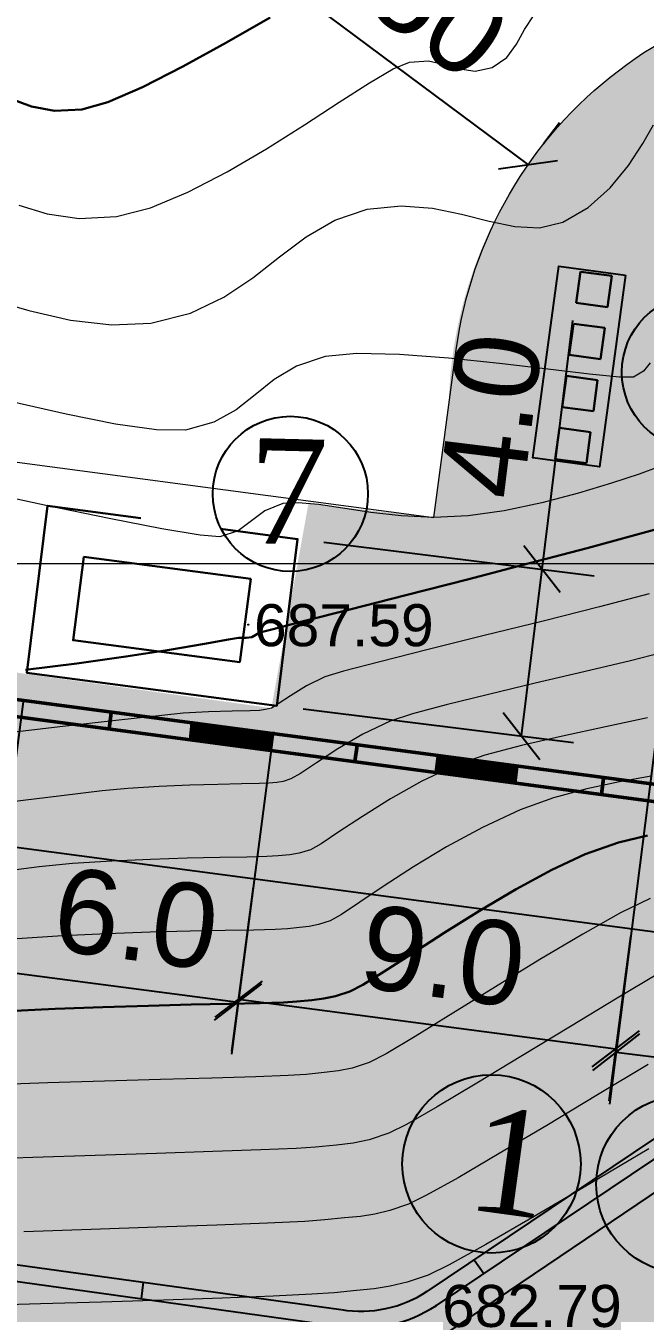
# Model space of a CAD drawing. Header units: feet. Extents: x 3381 to 683784, y 675186 to 4376258.
# Drawn here: x 683329.98 to 683344.71, y 4375770.49 to 4375801.12 of the extents above; entities that cross this region are included whole.
import ezdxf

# ---------------------------------------------------------------- set-up
doc = ezdxf.new("R2010")
doc.units = ezdxf.units.FT
doc.header["$MEASUREMENT"] = 0
doc.header["$PDMODE"] = 34
doc.header["$PDSIZE"] = 0.01
doc.linetypes.add('DUZ', pattern=[0])
doc.layers.get('0').update_dxf_attribs({"linetype": 'CONTINUOUS'})
doc.layers.get('Defpoints').update_dxf_attribs({"linetype": 'CONTINUOUS'})
for name, color, linetype in [('0_Point_Height', 2, 'CONTINUOUS'), ('0_Point_Point', 7, 'CONTINUOUS'), ('Layer8', 7, 'CONTINUOUS')]:
    doc.layers.add(name, color=color, linetype=linetype)
for name, color, linetype, lineweight in [('ANA HORIZONTAL', 24, 'CONTINUOUS', 30), ('HORIZANTAL', 24, 'CONTINUOUS', 13), ('km setka', 170, 'CONTINUOUS', 15), ('yol 6m', 250, 'CONTINUOUS', 30)]:
    doc.layers.add(name, color=color, linetype=linetype, lineweight=lineweight)
doc.styles.get("Standard").update_dxf_attribs({"font": 'arial.ttf', "height": 2})
doc.styles.add('style5', font='ariall.ttf', dxfattribs={"height": 400})
doc.linetypes.add('FENCELINE2', pattern='A,6.35,-2.54,[132,ltypeshp.shx,S=2.54,R=0,X=-2.54,Y=0],-2.54,25.4', length=36.83)
doc.dimstyles.new('ISO-25', dxfattribs={"dimtxt": 2, "dimasz": 1, "dimexe": 1.25, "dimexo": 0.625, "dimtad": 1, "dimtxsty": 'Standard', "dimblk": 'OBLIQUE', "dimcen": 2.5, "dimadec": 0, "dimazin": 0, "dimtfac": 1, "dimtmove": 0, "dimatfit": 3, "dimldrblk": 'OBLIQUE', "dimfxl": 1, "dimarcsym": 0})

# ---------------------------------------------------------------- blocks, each defined once
blk = doc.blocks.new('_Oblique')
at = {"color": 0, "linetype": 'ByBlock', "lineweight": -2}
blk.add_line((-0.5, -0.5), (0.5, 0.5), dxfattribs=at)
blk = doc.blocks.new('*D132')
at = {"color": 0, "lineweight": -2, "transparency": 16777216}
for p, q in [((683258.507, 4375785.671), (683256.996, 4375780.707)), ((683257.36, 4375781.903), (683349.36, 4375753.903)), ((683350.507, 4375757.671), (683348.996, 4375752.707))]:
    blk.add_line(p, q, dxfattribs=at)
at = {"layer": 'Defpoints', "color": 0, "lineweight": 30, "transparency": 16777216}
for p in [(683258.689, 4375786.269), (683350.689, 4375758.269), (683349.36, 4375753.903)]:
    blk.add_point(p, dxfattribs=at)
at = {"color": 0, "lineweight": -2, "transparency": 16777216}
for p, rotation in [((683257.36, 4375781.903), 163.072486935853), ((683349.36, 4375753.903), 343.072486935853)]:
    blk.add_blockref('_Oblique', p, dxfattribs=dict(at, rotation=rotation))
at = {"color": 0, "lineweight": 18, "transparency": 16777216, "insert": (683303.892, 4375769.65), "char_height": 2, "attachment_point": 5, "rotation": 343.0725}
blk.add_mtext('96,17', dxfattribs=at)
blk = doc.blocks.new('*D106')
at = {"color": 0, "lineweight": -2, "transparency": 16777216}
for p, q in [((683346.628, 4375797.31), (683343.864, 4375775.461)), ((683349.604, 4375796.934), (683346.84, 4375775.085)), ((683344.02, 4375776.701), (683346.997, 4375776.325))]:
    blk.add_line(p, q, dxfattribs=at)
at = {"layer": 'Defpoints', "color": 0, "lineweight": 30, "transparency": 16777216}
for p in [(683346.706, 4375797.931, -413.7), (683349.683, 4375797.554, -413.7), (683346.997, 4375776.325)]:
    blk.add_point(p, dxfattribs=at)
at = {"color": 0, "lineweight": -2, "transparency": 16777216}
for p, rotation in [((683344.02, 4375776.701), 172.7894420105146), ((683346.997, 4375776.325), 352.7894420105146)]:
    blk.add_blockref('_Oblique', p, dxfattribs=dict(at, rotation=rotation))
at = {"color": 0, "lineweight": 18, "transparency": 16777216, "insert": (683346.097, 4375778.099), "char_height": 2, "attachment_point": 5, "rotation": 352.7894}
blk.add_mtext('3', dxfattribs=at)
blk = doc.blocks.new('*D118')
at = {"color": 0, "lineweight": -2, "transparency": 16777216}
for p, q in [((683329.924, 4375785.101), (683328.92, 4375777.431)), ((683335.873, 4375784.322), (683334.87, 4375776.653)), ((683329.082, 4375778.671), (683335.032, 4375777.892))]:
    blk.add_line(p, q, dxfattribs=at)
at = {"layer": 'Defpoints', "color": 0, "lineweight": 30, "transparency": 16777216}
for p in [(683330.005, 4375785.721, 688), (683335.954, 4375784.942, 688), (683335.032, 4375777.892)]:
    blk.add_point(p, dxfattribs=at)
at = {"color": 0, "lineweight": -2, "transparency": 16777216}
for p, rotation in [((683329.082, 4375778.671), 172.5443603573609), ((683335.032, 4375777.892), 352.5443603573609)]:
    blk.add_blockref('_Oblique', p, dxfattribs=dict(at, rotation=rotation))
at = {"color": 0, "lineweight": 18, "transparency": 16777216, "insert": (683332.604, 4375779.87), "char_height": 2, "attachment_point": 5, "rotation": 352.5444}
blk.add_mtext('{\\fArial|b0|i0|c238|p34;6.0}', dxfattribs=at)
blk = doc.blocks.new('*D119')
at = {"color": 0, "lineweight": -2, "transparency": 16777216}
for p, q in [((683335.39, 4375780.631), (683334.875, 4375776.721)), ((683344.365, 4375779.45), (683343.85, 4375775.54)), ((683335.038, 4375777.961), (683344.014, 4375776.779))]:
    blk.add_line(p, q, dxfattribs=at)
at = {"layer": 'Defpoints', "color": 0, "lineweight": 30, "transparency": 16777216}
for p in [(683335.471, 4375781.251), (683344.447, 4375780.07), (683344.014, 4375776.779)]:
    blk.add_point(p, dxfattribs=at)
at = {"color": 0, "lineweight": -2, "transparency": 16777216}
for p, rotation in [((683335.038, 4375777.961), 172.5021527093516), ((683344.014, 4375776.779), 352.5021527093517)]:
    blk.add_blockref('_Oblique', p, dxfattribs=dict(at, rotation=rotation))
at = {"color": 0, "lineweight": 18, "transparency": 16777216, "insert": (683339.904, 4375778.981), "char_height": 2, "attachment_point": 5, "rotation": 352.5022}
blk.add_mtext('{\\fArial|b0|i0|c238|p34;9.0}', dxfattribs=at)
blk = doc.blocks.new('*D129')
at = {"color": 0, "lineweight": -2, "transparency": 16777216}
for p, q in [((683342.259, 4375788.19), (683342.99, 4375794.109)), ((683337.065, 4375788.831), (683343.5, 4375788.036)), ((683341.769, 4375784.224), (683342.259, 4375788.19)), ((683336.575, 4375784.865), (683343.01, 4375784.07))]:
    blk.add_line(p, q, dxfattribs=at)
at = {"layer": 'Defpoints', "color": 0, "lineweight": 30, "transparency": 16777216}
for p in [(683336.444, 4375788.908, 688), (683342.259, 4375788.19), (683335.954, 4375784.942, 688)]:
    blk.add_point(p, dxfattribs=at)
at = {"color": 0, "lineweight": -2, "transparency": 16777216}
for p, rotation in [((683342.259, 4375788.19), 82.95726381748912), ((683341.769, 4375784.224), 262.9572638174891)]:
    blk.add_blockref('_Oblique', p, dxfattribs=dict(at, rotation=rotation))
at = {"color": 0, "lineweight": 18, "transparency": 16777216, "insert": (683341.052, 4375791.848), "char_height": 2, "attachment_point": 5, "rotation": 82.9573}
blk.add_mtext('{\\fArial|b0|i0|c238|p34;4.0}', dxfattribs=at)
blk = doc.blocks.new('*D91')
at = {"color": 0, "lineweight": -2, "transparency": 16777216}
for p, q in [((683262.134, 4375792.979), (683261.652, 4375789.332)), ((683261.816, 4375790.571), (683359.436, 4375777.647)), ((683359.755, 4375780.055), (683359.272, 4375776.408))]:
    blk.add_line(p, q, dxfattribs=at)
at = {"layer": 'Defpoints', "color": 0, "lineweight": 30, "transparency": 16777216}
for p in [(683262.216, 4375793.599), (683359.837, 4375780.675), (683359.436, 4375777.647)]:
    blk.add_point(p, dxfattribs=at)
at = {"color": 0, "lineweight": -2, "transparency": 16777216}
for p, rotation in [((683261.816, 4375790.571), 172.4585361197717), ((683359.436, 4375777.647), 352.4585361197717)]:
    blk.add_blockref('_Oblique', p, dxfattribs=dict(at, rotation=rotation))
at = {"color": 0, "lineweight": 18, "transparency": 16777216, "insert": (683310.842, 4375785.741), "char_height": 2, "attachment_point": 5, "rotation": 352.4585}
blk.add_mtext('{\\fArial|b0|i0|c238|p34;98.50}', dxfattribs=at)
blk = doc.blocks.new('*D92')
at = {"color": 0, "lineweight": -2, "transparency": 16777216}
blk.add_line((683294.97, 4375858.782), (683290.096, 4375863.141), dxfattribs=at)
for start, end in [(242.879, 352.9349), (228.1908, 242.879)]:
    blk.add_arc((683297.578, 4375861.697), 3.912, start, end, dxfattribs=at)
at = {"layer": 'Defpoints', "color": 0, "lineweight": 30, "transparency": 16777216}
for p in [(683297.578, 4375861.697), (683297.578, 4375861.697), (683300.403, 4375858.993), (683336.092, 4375856.924), (683262.889, 4375793.97)]:
    blk.add_point(p, dxfattribs=at)
at = {"color": 0, "lineweight": -2, "transparency": 16777216}
for p, rotation in [((683301.459, 4375861.216), 82.93491798850536), ((683295.794, 4375858.216), 152.879007797463)]:
    blk.add_blockref('_Oblique', p, dxfattribs=dict(at, rotation=rotation))
at = {"color": 0, "lineweight": 18, "transparency": 16777216, "insert": (683293.63, 4375862.189), "char_height": 2, "attachment_point": 5, "rotation": 318.1908}
blk.add_mtext('110°', dxfattribs=at)
blk = doc.blocks.new('*D93')
at = {"color": 0, "lineweight": -2, "transparency": 16777216}
blk.add_line((683265.352, 4375798.78), (683266.127, 4375800.293), dxfattribs=at)
blk.add_arc((683262.889, 4375793.97), 5.853, 352.4341, 62.879, dxfattribs=at)
at = {"layer": 'Defpoints', "color": 0, "lineweight": 30, "transparency": 16777216}
for p in [(683265.067, 4375798.224), (683264.205, 4375796.541), (683268.518, 4375795.575), (683262.889, 4375793.97), (683359.543, 4375781.132)]:
    blk.add_point(p, dxfattribs=at)
at = {"color": 0, "lineweight": -2, "transparency": 16777216}
for p, rotation in [((683265.557, 4375799.18), 152.8790078025054), ((683268.691, 4375793.2), 262.434139283829)]:
    blk.add_blockref('_Oblique', p, dxfattribs=dict(at, rotation=rotation))
at = {"color": 0, "lineweight": 18, "transparency": 16777216, "insert": (683269.531, 4375797.451), "char_height": 2, "attachment_point": 5, "rotation": 297.6566}
blk.add_mtext('70°', dxfattribs=at)
blk = doc.blocks.new('*D94')
at = {"color": 0, "lineweight": -2, "transparency": 16777216}
blk.add_arc((683359.508, 4375781.137), 7.21, 68.4429, 172.4341, dxfattribs=at)
at = {"layer": 'Defpoints', "color": 0, "lineweight": 30, "transparency": 16777216}
for p in [(683382.429, 4375839.155), (683262.889, 4375793.97), (683354.17, 4375785.983), (683359.543, 4375781.132), (683350.571, 4375758.514)]:
    blk.add_point(p, dxfattribs=at)
at = {"color": 0, "lineweight": -2, "transparency": 16777216}
for p, rotation in [((683362.157, 4375787.843), 338.4429207148453), ((683352.361, 4375782.086), 262.4341392844076)]:
    blk.add_blockref('_Oblique', p, dxfattribs=dict(at, rotation=rotation))
at = {"color": 0, "lineweight": 18, "transparency": 16777216, "insert": (683355.022, 4375788.773), "char_height": 2, "attachment_point": 5, "rotation": 30.4385}
blk.add_mtext('104°', dxfattribs=at)
blk = doc.blocks.new('*D82')
at = {"color": 0, "lineweight": -2, "transparency": 16777216}
for p, q in [((683333.006, 4375805.238), (683333.38, 4375805.739)), ((683332.633, 4375804.737), (683341.924, 4375797.815)), ((683342.297, 4375798.316), (683342.671, 4375798.817))]:
    blk.add_line(p, q, dxfattribs=at)
at = {"layer": 'Defpoints', "color": 0, "lineweight": 30, "transparency": 16777216}
for p in [(683332.633, 4375804.737), (683341.924, 4375797.815), (683341.924, 4375797.814)]:
    blk.add_point(p, dxfattribs=at)
at = {"color": 0, "lineweight": -2, "transparency": 16777216}
for p, rotation in [((683332.633, 4375804.737), 143.3126971823029), ((683341.924, 4375797.815), 323.3126971823029)]:
    blk.add_blockref('_Oblique', p, dxfattribs=dict(at, rotation=rotation))
at = {"color": 0, "lineweight": 20, "transparency": 16777216, "insert": (683338.262, 4375802.596), "char_height": 2, "attachment_point": 5, "rotation": 323.3127}
blk.add_mtext('{\\fArial|b0|i0|c238|p34;11.50}', dxfattribs=at)

msp = doc.modelspace()

# ---------------------------------------------------------------- hatches: boundary and pattern name
at = {"lineweight": 25}
h = msp.add_hatch(dxfattribs=at)
h.set_pattern_fill('GRASS', color=3)
h.set_pattern_definition([(90, (2464.0595, 925.1667), (-0.707106781, 0.707106781), [0.1875, -1.226713563]), (45, (2464.0595, 925.1667), (-0.70710678119, 0.70710678119), [0.1875, -0.8125]), (135, (2464.0595, 925.1667), (-0.70710678119, -0.70710678119), [0.1875, -0.8125])])
edge = h.paths.add_edge_path(flags=16)
edge.add_arc((683277.03, 4375801.661), 3.56, 0, 360)
edge = h.paths.add_edge_path()
edge.add_line((683279.822, 4375803.87), (683284.359, 4375803.262))
edge.add_line((683284.359, 4375803.262), (683284.746, 4375806.151))
edge.add_line((683284.746, 4375806.151), (683277.42, 4375807.14))
edge.add_line((683277.42, 4375807.14), (683279.561, 4375822.997))
edge.add_line((683279.561, 4375822.997), (683287.934, 4375821.866))
edge.add_line((683287.934, 4375821.866), (683288.661, 4375827.249))
edge.add_line((683288.661, 4375827.249), (683284.009, 4375827.92))
edge.add_line((683284.009, 4375827.92), (683284.823, 4375833.562))
edge.add_line((683284.823, 4375833.562), (683292.945, 4375832.408))
edge.add_line((683292.945, 4375832.408), (683296.691, 4375859.524))
edge.add_line((683296.691, 4375859.524), (683296.784, 4375860.213))
edge.add_line((683296.784, 4375860.213), (683296.514, 4375859.72))
edge.add_line((683296.514, 4375859.72), (683258.976, 4375786.391))
edge.add_line((683258.976, 4375786.391), (683350.571, 4375758.514))
edge.add_line((683350.571, 4375758.514), (683382.429, 4375839.155))
edge.add_line((683382.429, 4375839.155), (683375.318, 4375841.876))
edge.add_line((683375.318, 4375841.876), (683373.564, 4375837.292))
edge.add_line((683373.564, 4375837.292), (683365.2, 4375840.225))
edge.add_arc((683524.629, 4375775.341), 172.127, 157.85455, 159.31778)
edge.add_line((683363.595, 4375836.133), (683376.96, 4375834.336))
edge.add_line((683376.96, 4375834.336), (683376.218, 4375829.089))
edge.add_line((683376.218, 4375829.089), (683362.889, 4375830.896))
edge.add_arc((683363.189, 4375827.755), 3.155, 95.4615, 167.5925)
edge.add_line((683360.108, 4375828.433), (683360.108, 4375827.477))
edge.add_line((683360.108, 4375827.477), (683361.774, 4375827.871))
edge.add_line((683361.774, 4375827.871), (683367.366, 4375826.892))
edge.add_line((683367.366, 4375826.892), (683365.416, 4375813.709))
edge.add_line((683365.416, 4375813.709), (683365.197, 4375813.709))
edge.add_line((683365.197, 4375813.709), (683360.108, 4375814.426))
edge.add_line((683360.108, 4375814.426), (683360.719, 4375819.794))
edge.add_line((683360.719, 4375819.794), (683365.822, 4375819.095))
edge.add_line((683365.822, 4375819.095), (683366.173, 4375821.656))
edge.add_line((683366.173, 4375821.656), (683360.993, 4375822.366))
edge.add_line((683360.993, 4375822.366), (683361.589, 4375827.455))
edge.add_line((683361.589, 4375827.455), (683360.008, 4375827.246))
edge.add_line((683360.008, 4375827.246), (683357.952, 4375811.279))
edge.add_line((683357.952, 4375811.279), (683366.688, 4375810.071))
edge.add_line((683366.688, 4375810.071), (683365.857, 4375802.715))
edge.add_line((683365.857, 4375802.715), (683357.074, 4375803.93))
edge.add_line((683357.074, 4375803.93), (683356.695, 4375801.28))
edge.add_line((683356.695, 4375801.28), (683350.568, 4375802.083))
edge.add_arc((683350.131, 4375792.093), 10, 87.4993, 110.7786)
edge.add_line((683346.584, 4375801.442), (683356.333, 4375800.016))
edge.add_line((683356.333, 4375800.016), (683355.706, 4375796.522))
edge.add_line((683355.706, 4375796.522), (683352.395, 4375797.048))
edge.add_line((683352.395, 4375797.048), (683352.789, 4375800.122))
edge.add_line((683352.789, 4375800.122), (683350.258, 4375800.457))
edge.add_line((683350.258, 4375800.457), (683349.853, 4375797.395))
edge.add_line((683349.853, 4375797.395), (683346.529, 4375797.835))
edge.add_line((683346.529, 4375797.835), (683346.881, 4375800.932))
edge.add_line((683346.881, 4375800.932), (683346.087, 4375801.239))
edge.add_arc((683350.3, 4375791.88), 10.263, 114.2395, 179.0096)
edge.add_line((683340.039, 4375792.058), (683339.689, 4375789.422))
edge.add_line((683339.689, 4375789.422), (683336.703, 4375789.749))
edge.add_line((683336.703, 4375789.749), (683335.822, 4375784.886))
edge.add_line((683335.822, 4375784.886), (683327.113, 4375786.099))
edge.add_line((683327.113, 4375786.099), (683327.8, 4375791))
edge.add_line((683327.8, 4375791), (683320.874, 4375791.919))
edge.add_line((683320.874, 4375791.919), (683321.309, 4375795.193))
edge.add_arc((683318.335, 4375795.588), 3, 352.4412, 442.1402)
edge.add_line((683318.745, 4375798.559), (683306.859, 4375800.2))
edge.add_line((683306.859, 4375800.2), (683305.588, 4375790.783))
edge.add_line((683305.588, 4375790.783), (683298.285, 4375791.761))
edge.add_line((683298.285, 4375791.761), (683299.539, 4375801.211))
edge.add_line((683299.539, 4375801.211), (683296.523, 4375801.633))
edge.add_line((683296.523, 4375801.633), (683295.262, 4375792.128))
edge.add_line((683295.262, 4375792.128), (683293.832, 4375792.402))
edge.add_line((683293.832, 4375792.402), (683283.111, 4375793.946))
edge.add_line((683283.111, 4375793.946), (683284.16, 4375801.775))
edge.add_line((683284.16, 4375801.775), (683280.54, 4375802.26))
edge.add_arc((683277.03, 4375801.661), 3.56, 9.688, 38.3434)
at = {"lineweight": 50}
h = msp.add_hatch(dxfattribs=at)
h.set_pattern_fill('ANSI31', scale=0.3, angle=-0.0118)
h.set_pattern_definition([(44.9882312419, (-2645.806703, -110.89848), (-0.0265110571503, 0.02652195031993), [])])
h.paths.add_polyline_path([(683333.941, 4375784.534), (683335.816, 4375784.283), (683335.761, 4375783.882), (683333.896, 4375784.129)])
h = msp.add_hatch(dxfattribs=at)
h.set_pattern_fill('ANSI31', scale=0.3, angle=-0.0118)
h.set_pattern_definition([(44.9882312419, (-2639.958597, -111.677137), (-0.0265110571503, 0.02652195031993), [])])
h.paths.add_polyline_path([(683339.79, 4375783.757), (683341.665, 4375783.506), (683341.609, 4375783.104), (683339.744, 4375783.35)])

# ---------------------------------------------------------------- linework, layer by layer
at = {"color": 7, "lineweight": 50}
for p, q in [((683332.012, 4375784.774), (683331.961, 4375784.39)), ((683337.861, 4375783.997), (683337.809, 4375783.612)), ((683343.722, 4375783.215), (683343.671, 4375782.831))]:
    msp.add_line(p, q, dxfattribs=at)
at = {"linetype": 'Continuous'}
for p, q in [((683339.524, 4375771.008, 682.77), (683355.937, 4375782.043, 682.842)), ((683339.747, 4375770.676, 682.77), (683356.16, 4375781.711, 682.842)), ((683315.591, 4375773.617, 683.729), (683337.473, 4375770.575, 682.77)), ((683315.138, 4375773.276, 683.746), (683337.418, 4375770.179, 682.77)), ((683340.647, 4375771.763), (683340.871, 4375771.432)), ((683332.774, 4375771.229), (683332.726, 4375770.831))]:
    msp.add_line(p, q, dxfattribs=at)
at = {"color": 30, "linetype": 'Continuous'}
msp.add_line((683338.802, 4375769.213, 682.709), (683350.029, 4375776.806, 682.82), dxfattribs=at)
at = {"color": 7, "lineweight": 50}
for points in [[(683361.341, 4375847.255), (683361.516, 4375847.616), (683336.193, 4375857.298), (683297.299, 4375862.131), (683262.253, 4375793.668), (683359.802, 4375780.68), (683375.579, 4375820.596), (683375.22, 4375820.738), (683359.543, 4375781.132), (683262.889, 4375793.97), (683297.578, 4375861.697), (683336.092, 4375856.924), (683361.341, 4375847.255)], [(683333.942, 4375784.533), (683335.815, 4375784.284), (683335.762, 4375783.884), (683333.896, 4375784.133), (683333.94, 4375784.518)], [(683339.79, 4375783.756), (683341.663, 4375783.507), (683341.61, 4375783.104), (683339.744, 4375783.352), (683339.788, 4375783.737)]]:
    msp.add_lwpolyline(points, dxfattribs=at)
at = {"color": 7, "lineweight": 18}
msp.add_lwpolyline([(683320.874, 4375791.919), (683339.689, 4375789.422), (683340.218, 4375793.408, -0.415845), (683351.502, 4375801.999), (683356.695, 4375801.28)], format="xyb", dxfattribs=at)
msp.add_lwpolyline([(683344.243, 4375795.185), (683343.627, 4375790.626), (683342.042, 4375790.84), (683342.657, 4375795.399)], close=True)
at = {"color": 7, "linetype": 'FENCELINE2', "lineweight": 30, "ltscale": 0.05, "elevation": 688, "flags": 128}
msp.add_lwpolyline([(683332.715, 4375789.405), (683330.494, 4375789.701), (683330.005, 4375785.721), (683335.954, 4375784.942), (683336.444, 4375788.908), (683334.613, 4375789.152)], dxfattribs=at)
at = {"color": 7, "linetype": 'DUZ', "lineweight": 30, "ltscale": 0.5, "elevation": 688, "flags": 128}
msp.add_lwpolyline([(683335.329, 4375787.964), (683331.363, 4375788.483), (683331.103, 4375786.5), (683335.069, 4375785.981)], close=True, dxfattribs=at)
at = {"color": 7, "linetype": 'DUZ', "lineweight": 25}
for centre, radius in [((683346.004, 4375792.878, 7577.054), 1.846), ((683336.273, 4375789.982, 8453.466), 1.846), ((683341.057, 4375774.04, -929.671), 2.121), ((683345.669, 4375773.558, -929.671), 2.121)]:
    msp.add_circle(centre, radius, dxfattribs=at)
at = {"linetype": 'Continuous'}
for radius in [2.887, 3.287]:
    msp.add_arc((683337.943, 4375773.424, 682.77), radius, 260.8092, 303.2828, dxfattribs=at)
msp.add_open_spline([(683310.661, 4375992.239), (683312.482, 4375988.769), (683318.788, 4375976.751), (683328.685, 4375958.769), (683342.68, 4375939.505), (683353.451, 4375919.307), (683364.414, 4375901.421), (683373.542, 4375884.018), (683386.957, 4375865.497), (683403.556, 4375851.208), (683415.091, 4375836.371), (683423.022, 4375825.888), (683434.34, 4375813.97), (683442.589, 4375803.278), (683447.033, 4375797.518)], degree=3, knots=[0, 0, 0, 0, 11.75951, 40.72321, 61.46233, 83.054979, 109.290717, 124.392744, 141.962718, 177.533008, 189.558821, 198.276488, 216.955448, 238.768866, 238.768866, 238.768866, 238.768866], dxfattribs=at)
at = {"layer": '0_Point_Point'}
for p in [(683335.273, 4375786.872, 687.589), (683339.747, 4375770.676, 682.786)]:
    msp.add_point(p, dxfattribs=at)
at = {"layer": 'ANA HORIZONTAL', "color": 32, "lineweight": 30}
for points, elevation in [([(683329.624, 4375799.377), (683330.117, 4375799.201), (683330.662, 4375799.099), (683331.315, 4375799.124), (683331.928, 4375799.302), (683332.753, 4375799.662), (683333.719, 4375800.152), (683334.755, 4375800.721), (683335.793, 4375801.316)], 690), ([(683345.327, 4375789.239), (683344.491, 4375789.004), (683343.33, 4375788.692), (683341.957, 4375788.331), (683340.483, 4375787.949), (683339.021, 4375787.573), (683337.684, 4375787.231), (683336.585, 4375786.951), (683335.835, 4375786.759), (683335.548, 4375786.684), (683335.453, 4375786.626), (683335.356, 4375786.572), (683335.225, 4375786.56), (683335.039, 4375786.554), (683334.804, 4375786.514), (683334.233, 4375786.415), (683333.395, 4375786.275), (683332.36, 4375786.113), (683331.196, 4375785.948), (683329.971, 4375785.799)], 687.5), ([(683344.771, 4375781.855), (683344.076, 4375781.688), (683343.284, 4375781.407), (683342.493, 4375781.038), (683341.642, 4375780.576), (683340.775, 4375780.063), (683339.934, 4375779.538), (683339.162, 4375779.043), (683338.501, 4375778.619), (683337.994, 4375778.305), (683337.685, 4375778.142), (683337.346, 4375778.031), (683337.069, 4375777.973), (683336.786, 4375777.94), (683336.425, 4375777.904), (683336.108, 4375777.885), (683335.558, 4375777.868), (683334.815, 4375777.85), (683333.916, 4375777.831), (683332.902, 4375777.806), (683331.81, 4375777.774), (683330.68, 4375777.731), (683329.551, 4375777.677)], 685)]:
    msp.add_lwpolyline(points, dxfattribs=dict(at, elevation=elevation))
at = {"layer": 'HORIZANTAL', "color": 32, "linetype": 'Continuous', "lineweight": 13}
for points, elevation in [([(683329.814, 4375796.852), (683330.492, 4375796.643), (683331.246, 4375796.536), (683332.136, 4375796.583), (683332.947, 4375796.79), (683333.838, 4375797.16), (683334.77, 4375797.643), (683335.705, 4375798.193), (683336.606, 4375798.761), (683337.435, 4375799.299), (683338.152, 4375799.76), (683338.721, 4375800.095), (683339.103, 4375800.256), (683339.555, 4375800.281), (683339.945, 4375800.199), (683340.305, 4375800.091), (683340.671, 4375800.039), (683341.076, 4375800.124), (683341.425, 4375800.361), (683341.651, 4375800.68), (683341.839, 4375801.034), (683342.07, 4375801.376)], 689.5), ([(683329.059, 4375794.629), (683330.051, 4375794.342), (683331.047, 4375794.118), (683332.024, 4375794.003), (683332.956, 4375794.042), (683333.897, 4375794.281), (683334.688, 4375794.661), (683335.378, 4375795.126), (683336.016, 4375795.623), (683336.649, 4375796.097), (683337.328, 4375796.492), (683338.101, 4375796.754), (683338.905, 4375796.839), (683339.652, 4375796.781), (683340.347, 4375796.639), (683340.999, 4375796.474), (683341.613, 4375796.346), (683342.196, 4375796.315), (683342.756, 4375796.443), (683343.358, 4375796.792), (683343.878, 4375797.266), (683344.312, 4375797.797), (683344.656, 4375798.317), (683344.907, 4375798.76)], 689), ([(683344.827, 4375793.101), (683344.671, 4375792.905), (683344.436, 4375792.762), (683344.099, 4375792.761), (683343.384, 4375792.833), (683342.397, 4375792.951), (683341.244, 4375793.086), (683340.031, 4375793.211), (683338.865, 4375793.299), (683337.852, 4375793.322), (683337.099, 4375793.252), (683336.416, 4375793.023), (683335.886, 4375792.701), (683335.433, 4375792.337), (683334.981, 4375791.982), (683334.454, 4375791.686), (683333.777, 4375791.501), (683333.088, 4375791.505), (683332.113, 4375791.641), (683330.938, 4375791.876), (683329.649, 4375792.172)], 688.5), ([(683345.041, 4375790.623), (683344.573, 4375790.454), (683343.915, 4375790.236), (683343.124, 4375789.998), (683342.255, 4375789.769), (683341.362, 4375789.579), (683340.502, 4375789.456), (683339.689, 4375789.422), (683338.911, 4375789.46), (683338.183, 4375789.542), (683337.521, 4375789.639), (683336.943, 4375789.726), (683336.462, 4375789.772), (683336.097, 4375789.751), (683335.663, 4375789.578), (683335.345, 4375789.337), (683335.029, 4375789.106), (683334.598, 4375788.961), (683334.128, 4375788.998), (683333.212, 4375789.153), (683331.963, 4375789.397), (683330.494, 4375789.701), (683328.917, 4375790.037)], 688), ([(683344.805, 4375787.604), (683343.629, 4375787.296), (683342.284, 4375786.956), (683340.886, 4375786.609), (683339.552, 4375786.279), (683338.398, 4375785.989), (683337.54, 4375785.764), (683337.095, 4375785.629), (683336.658, 4375785.413), (683336.273, 4375785.179), (683335.981, 4375784.984), (683335.822, 4375784.886), (683335.681, 4375784.849), (683335.535, 4375784.832), (683335.318, 4375784.824), (683334.888, 4375784.815), (683334.329, 4375784.798), (683333.723, 4375784.764), (683333.213, 4375784.712), (683332.196, 4375784.598), (683330.787, 4375784.436), (683329.102, 4375784.241)], 687), ([(683345.349, 4375786.267), (683344.361, 4375786.014), (683343.251, 4375785.746), (683342.098, 4375785.476), (683340.982, 4375785.212), (683339.981, 4375784.967), (683339.175, 4375784.75), (683338.643, 4375784.574), (683337.993, 4375784.262), (683337.398, 4375783.915), (683336.893, 4375783.587), (683336.511, 4375783.33), (683336.287, 4375783.2), (683336.105, 4375783.143), (683335.951, 4375783.119), (683335.758, 4375783.1), (683335.53, 4375783.089), (683335.114, 4375783.08), (683334.55, 4375783.068), (683333.883, 4375783.05), (683333.155, 4375783.02), (683332.408, 4375782.975), (683331.797, 4375782.915), (683330.83, 4375782.801), (683329.59, 4375782.648)], 686.5), ([(683344.771, 4375784.658), (683343.766, 4375784.439), (683342.745, 4375784.219), (683341.769, 4375783.995), (683340.898, 4375783.762), (683340.19, 4375783.518), (683339.396, 4375783.145), (683338.652, 4375782.727), (683337.986, 4375782.31), (683337.428, 4375781.938), (683337.007, 4375781.658), (683336.753, 4375781.514), (683336.486, 4375781.431), (683336.263, 4375781.396), (683335.98, 4375781.368), (683335.714, 4375781.354), (683335.239, 4375781.342), (683334.593, 4375781.33), (683333.816, 4375781.312), (683332.948, 4375781.285), (683332.027, 4375781.244), (683331.092, 4375781.186), (683330.299, 4375781.107), (683329.261, 4375780.977)], 686), ([(683344.856, 4375783.268), (683344.099, 4375783.13), (683343.322, 4375782.964), (683342.533, 4375782.75), (683341.737, 4375782.463), (683340.839, 4375782.048), (683339.986, 4375781.583), (683339.2, 4375781.106), (683338.506, 4375780.654), (683337.928, 4375780.265), (683337.491, 4375779.977), (683337.219, 4375779.828), (683336.945, 4375779.738), (683336.723, 4375779.692), (683336.494, 4375779.665), (683336.203, 4375779.636), (683335.913, 4375779.619), (683335.407, 4375779.606), (683334.72, 4375779.593), (683333.886, 4375779.575), (683332.941, 4375779.551), (683331.918, 4375779.515), (683330.851, 4375779.465), (683329.777, 4375779.397)], 685.5), ([(683344.831, 4375780.352), (683344.129, 4375780.011), (683343.227, 4375779.508), (683342.208, 4375778.901), (683341.15, 4375778.253), (683340.135, 4375777.624), (683339.243, 4375777.074), (683338.554, 4375776.664), (683338.15, 4375776.456), (683337.746, 4375776.323), (683337.416, 4375776.254), (683337.078, 4375776.215), (683336.648, 4375776.172), (683336.222, 4375776.145), (683335.448, 4375776.117), (683334.407, 4375776.085), (683333.181, 4375776.05), (683331.853, 4375776.012), (683330.503, 4375775.97), (683329.214, 4375775.924)], 684.5), ([(683345.047, 4375778.576), (683344.048, 4375777.985), (683342.937, 4375777.314), (683341.798, 4375776.622), (683340.712, 4375775.965), (683339.765, 4375775.399), (683339.039, 4375774.982), (683338.616, 4375774.77), (683338.146, 4375774.616), (683337.763, 4375774.536), (683337.371, 4375774.49), (683336.871, 4375774.44), (683336.413, 4375774.41), (683335.568, 4375774.374), (683334.429, 4375774.333), (683333.086, 4375774.289), (683331.629, 4375774.243), (683330.15, 4375774.197), (683328.739, 4375774.15)], 684), ([(683344.783, 4375776.404), (683343.582, 4375775.682), (683342.374, 4375774.959), (683341.24, 4375774.286), (683340.261, 4375773.714), (683339.514, 4375773.296), (683339.082, 4375773.084), (683338.642, 4375772.935), (683338.28, 4375772.846), (683337.939, 4375772.794), (683337.562, 4375772.756), (683337.093, 4375772.708), (683336.615, 4375772.675), (683335.729, 4375772.635), (683334.525, 4375772.587), (683333.096, 4375772.536), (683331.535, 4375772.482), (683329.932, 4375772.429)], 683.5), ([(683344.797, 4375774.397), (683343.396, 4375773.566), (683342.071, 4375772.788), (683340.922, 4375772.127), (683340.047, 4375771.642), (683339.548, 4375771.398), (683339.054, 4375771.231), (683338.648, 4375771.131), (683338.265, 4375771.073), (683337.842, 4375771.029), (683337.316, 4375770.976), (683336.785, 4375770.939), (683335.862, 4375770.896), (683334.65, 4375770.851), (683333.254, 4375770.803), (683331.779, 4375770.756), (683330.327, 4375770.711), (683329.004, 4375770.669)], 683)]:
    msp.add_lwpolyline(points, dxfattribs=dict(at, elevation=elevation))
at = {"layer": 'km setka', "flags": 128}
msp.add_lwpolyline([(683219.955, 4375788.327), (683471.036, 4375788.327)], dxfattribs=at)
at = {"layer": 'yol 6m', "color": 0, "linetype": 'ByBlock', "lineweight": 30}
for p, q in [((683343.073, 4375794.526), (683343.173, 4375795.269)), ((683343.18, 4375795.268), (683343.923, 4375795.168)), ((683343.916, 4375795.169), (683343.816, 4375794.425)), ((683343.816, 4375794.425), (683343.073, 4375794.526)), ((683342.905, 4375793.287), (683343.006, 4375794.03)), ((683343.012, 4375794.029), (683343.756, 4375793.929)), ((683343.749, 4375793.93), (683343.649, 4375793.187)), ((683343.649, 4375793.187), (683342.905, 4375793.287)), ((683342.738, 4375792.048), (683342.838, 4375792.791)), ((683342.838, 4375792.791), (683343.582, 4375792.691)), ((683343.582, 4375792.691), (683343.481, 4375791.948)), ((683343.481, 4375791.948), (683342.738, 4375792.048)), ((683342.571, 4375790.809), (683342.671, 4375791.553)), ((683342.671, 4375791.553), (683343.415, 4375791.452)), ((683343.415, 4375791.452), (683343.314, 4375790.709)), ((683343.314, 4375790.709), (683342.571, 4375790.809))]:
    msp.add_line(p, q, dxfattribs=at)

# ---------------------------------------------------------------- texts
at = {"layer": '0_Point_Height', "color": 0}
for s, p in [('687.59', (683335.409, 4375786.358, 687.589)), ('682.79', (683339.883, 4375770.162, 682.786))]:
    msp.add_text(s, height=1, dxfattribs=at).set_placement(p)
at = {"layer": 'Layer8', "color": 0, "lineweight": 18, "char_height": 2.5, "width": 81.30669, "attachment_point": 7, "style": 'style5'}
for s, insert, rotation in [('{\\fTimes New Roman|b0|i0|c238|p18;7}', (683335.238, 4375788.813, 8453.466), 358.6112), ('{\\fTimes New Roman|b0|i0|c238|p18;1}', (683340.406, 4375772.975, -1626.171), 352.2259)]:
    msp.add_mtext(s, dxfattribs=dict(at, insert=insert, rotation=rotation))

# ---------------------------------------------------------------- dimensions: what is measured, and where the dimension line sits
at = {"color": 3, "lineweight": 18}
for base, line1, line2, picture, middle in [((683300.403, 4375858.993), ((683297.578, 4375861.697), (683336.092, 4375856.924)), ((683262.889, 4375793.97), (683297.578, 4375861.697)), '*D92', (683293.63, 4375862.189)), ((683354.17, 4375785.983), ((683359.543, 4375781.132), (683262.889, 4375793.97)), ((683382.429, 4375839.155), (683350.571, 4375758.514)), '*D94', (683355.022, 4375788.773)), ((683268.518, 4375795.575), ((683265.067, 4375798.224), (683264.205, 4375796.541)), ((683359.543, 4375781.132), (683262.889, 4375793.97)), '*D93', (683269.531, 4375797.451))]:
    dim = msp.add_angular_dim_2l(base=base, line1=line1, line2=line2, dimstyle='ISO-25', dxfattribs=at)
    dim.commit()
    dim.dimension.update_dxf_attribs({"geometry": picture, "text_midpoint": middle})
at = {"color": 7, "lineweight": 20}
dim = msp.add_aligned_dim(p1=(683332.633, 4375804.737), p2=(683341.924, 4375797.814), distance=0, text='{\\fArial|b0|i0|c238|p34;11.50}', dimstyle='ISO-25', dxfattribs=at)
dim.commit()
dim.dimension.update_dxf_attribs({"geometry": '*D82', "text_midpoint": (683338.262, 4375802.596)})
at = {"color": 7, "lineweight": 18}
dim = msp.add_linear_dim(base=(683346.997, 4375776.325), p1=(683346.706, 4375797.931, -413.7), p2=(683349.683, 4375797.554, -413.7), angle=352.7894, dimstyle='ISO-25', dxfattribs=at)
dim.commit()
dim.dimension.update_dxf_attribs({"geometry": '*D106', "text_midpoint": (683345.89, 4375776.465), "dimtype": 161})
dim = msp.add_aligned_dim(p1=(683335.954, 4375784.942, 688), p2=(683336.444, 4375788.908, 688), distance=-5.859, text='{\\fArial|b0|i0|c238|p34;4.0}', dimstyle='ISO-25', dxfattribs=at)
dim.commit()
dim.dimension.update_dxf_attribs({"geometry": '*D129', "text_midpoint": (683341.052, 4375791.848)})
at = {"color": 3, "lineweight": 18}
dim = msp.add_aligned_dim(p1=(683262.216, 4375793.599), p2=(683359.837, 4375780.675), distance=-3.055, text='{\\fArial|b0|i0|c238|p34;98.50}', dimstyle='ISO-25', dxfattribs=at)
dim.commit()
dim.dimension.update_dxf_attribs({"geometry": '*D91', "text_midpoint": (683310.842, 4375785.741)})
at = {"color": 7, "lineweight": 18}
dim = msp.add_aligned_dim(p1=(683258.689, 4375786.269), p2=(683350.689, 4375758.269), distance=-4.564, dimstyle='ISO-25', dxfattribs=at)
dim.commit()
dim.dimension.update_dxf_attribs({"geometry": '*D132', "text_midpoint": (683303.892, 4375769.65)})
for base, p1, p2, angle, text, picture, middle in [((683335.032, 4375777.892), (683330.005, 4375785.721, 688), (683335.954, 4375784.942, 688), 352.5444, '{\\fArial|b0|i0|c238|p34;6.0}', '*D118', (683332.391, 4375778.238)), ((683344.014, 4375776.779), (683335.471, 4375781.251), (683344.447, 4375780.07), 352.5022, '{\\fArial|b0|i0|c238|p34;9.0}', '*D119', (683339.689, 4375777.349))]:
    dim = msp.add_linear_dim(base=base, p1=p1, p2=p2, angle=angle, text=text, dimstyle='ISO-25', dxfattribs=at)
    dim.commit()
    dim.dimension.update_dxf_attribs({"geometry": picture, "text_midpoint": middle, "dimtype": 161})

doc.saveas('drawing.dxf')
